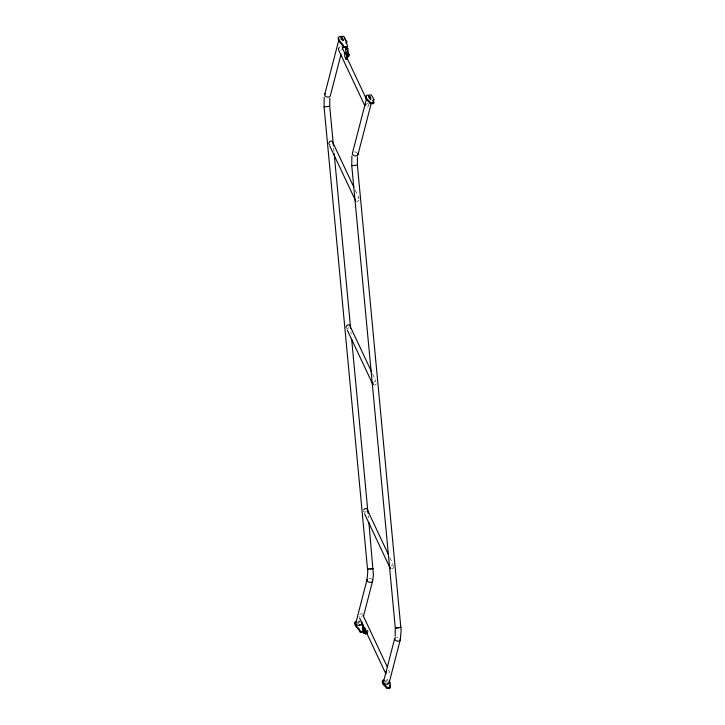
<?xml version="1.0" encoding="UTF-8"?>
<svg xmlns="http://www.w3.org/2000/svg" width="725" height="725" viewBox="0 0 725 725"><rect width="100%" height="100%" fill="white"/><g stroke="black" fill="none" stroke-linecap="round" stroke-linejoin="round"><path stroke-width="0.54" stroke-dasharray="3.62 2.72" d="M385.129 681.409L385.627 680.757L386.67 681.246M357.652 622.34L357.407 623.283L358.857 623.6M368.11 632.1L367.765 630.17L367.738 631.81M384.975 681.872L386.425 682.189M359.138 621.017L359.736 621.017M358.893 621.968L359.491 621.968M386.706 679.606L387.902 679.742M386.461 680.558L387.657 680.693M358.059 622.168L359.102 622.657M355.232 190.14L359.047 198.26A1.831 1.178 -25.2 0 0 356.401 198.55M329.947 146.323L328.996 144.293A1.831 1.178 -25.2 0 0 331.642 144.003M372.532 373.873L375.876 380.978M389.833 557.597L393.177 564.702M333.645 148.09L333.962 151.471M350.954 331.86L351.163 334.107M368.255 515.629L368.463 517.877M368.681 104.001A3.788 2.429 -25.2 0 1 368.019 106.575A1.831 1.178 -25.2 0 1 365.862 107.164M366.714 103.865A1.831 1.178 -25.2 0 1 368.191 103.711M341.276 49.744A1.831 1.178 -25.2 0 1 340.587 50.17M340.741 46.826A1.831 1.178 -25.2 0 1 341.448 46.871M358.966 199.982A3.788 2.429 -25.2 0 1 358.386 200.834A1.831 1.178 -25.2 0 1 356.936 201.468M376.266 383.706A3.788 2.429 -25.2 0 1 375.686 384.558A1.831 1.178 -25.2 0 1 374.236 385.202M373.701 382.283A1.831 1.178 -25.2 0 1 375.858 381.694M348.942 327.727A1.831 1.178 -25.2 0 1 346.296 328.017M393.811 566.488A3.788 2.429 -25.2 0 1 392.986 568.291A1.831 1.178 -25.2 0 1 391.536 568.926M391.002 566.007A1.831 1.178 -25.2 0 1 393.158 565.418M366.243 511.46A1.831 1.178 -25.2 0 1 363.597 511.75A3.788 2.429 -25.2 0 1 363.433 510.98M354.253 151.96A2.864 1.939 14.5 0 1 357.026 152.703M368.88 578.369A2.864 1.939 14.5 0 1 371.644 579.112M396.557 637.184A2.864 1.939 14.5 0 1 398.007 637.311M357.724 621.443A2.864 1.939 14.5 0 1 360.488 622.186M387.993 670.625A1.831 1.178 -25.2 0 1 389.189 670.969A3.788 2.429 -25.2 0 1 388.528 673.543A1.831 1.178 -25.2 0 1 387.077 674.178M361.784 616.712A1.831 1.178 -25.2 0 1 361.104 617.138M359.138 617.002A3.788 2.429 -25.2 0 1 358.975 616.223M359.799 614.428A1.831 1.178 -25.2 0 1 362.446 614.138"/><path stroke-width="1.09" d="M373.728 100.394L372.958 100.757M390.249 685.161L389.669 685.469M324.202 97.141L324.075 106.874L367.774 571.808L367.04 579.61L355.893 622.693M329.821 98.192L329.721 106.376L333.437 145.834M351.879 155.957L351.761 165.69L395.279 627.932L395.179 636.115M357.498 157.008L357.398 165.191L401.124 630.659L400.254 639.912L389.098 682.986M340.795 39.005L341.81 38.416L343.142 40.564M370.702 99.805L369.904 97.422L368.862 96.932M359.917 624.379L359.419 625.041M387.467 683.621L387.567 683.14M348.798 54.837L349.332 54.293L348.997 55.771M362.391 628.167L363.198 627.669L361.974 625.077M324.746 94.386L338.838 39.957M340.986 54.502L330.283 95.872A2.864 1.939 14.5 0 1 326.295 96.742A2.864 1.939 14.5 0 1 325.371 93.552M342.399 49.064L342.961 46.88M345.345 53.07L346.849 55.345L347.773 55.245L346.695 52.952L345.345 53.07L344.583 56.015L346.206 59.459L347.121 59.359L347.891 56.405L346.967 56.505L346.206 59.459M366.515 98.781L352.423 153.211A2.864 1.939 14.5 0 0 355.404 155.938A2.864 1.939 14.5 0 0 357.842 153.655M357.96 154.688L371.2 103.53M361.983 622.014L361.422 624.171A2.864 1.939 14.5 0 1 357.443 625.041A2.864 1.939 14.5 0 1 356.519 621.86M363.379 616.631L372.577 581.097L373.411 575.206L368.889 522.39M363.814 630.342L364.575 627.397L366.197 630.832L365.427 633.786L363.932 631.511L363.814 630.342L364.729 630.243M383.57 681.509L394.717 638.435M354.869 622.675L354.597 623.165C355.259 627.859 358.839 628.222 360.117 632.236L360.959 632.635L363.905 631.828M382.438 681.264L382.175 681.754C382.465 685.632 385.41 685.442 386.525 688.351L389.914 688.469L389.742 686.421M347.384 47.062L346.985 47.587L343.596 47.478C342.309 43.464 338.738 43.092 338.077 38.398L338.756 37.664M366.333 96.253L365.645 96.987C365.935 100.866 368.889 100.675 369.995 103.584L373.384 103.702L373.792 103.177L372.922 100.902M356.066 621.352L354.842 622.213C355.504 626.908 359.083 627.279 360.361 631.294L363.751 631.412M355.286 622.431L355.812 622.304M383.634 679.941L382.419 680.802C382.709 684.681 385.655 684.491 386.769 687.409L390.159 687.527L390.558 686.992C388.6 684.237 392.035 684.137 389.053 681.147M382.854 681.02L383.389 680.893M324.673 106.756L324.075 106.874L329.558 106.33M373.076 568.572L367.602 569.107L368.191 568.998M372.65 568.726L373.239 568.618M395.442 627.977L400.753 627.388M400.327 627.542L400.925 627.433M346.088 43.21L346.668 42.902L344.638 38.579M347.846 48.557L346.178 48.684L347.076 48.648L347.873 56.55L348.634 56.459L347.846 48.557L346.949 48.593M363.687 633.097L367.321 632.898L363.687 633.097L362.672 629.001L363.442 628.919M365.01 633.804L366.352 633.686L365.427 633.786M369.995 569.016L371.463 568.871M399.14 627.687L396.321 627.941M347.737 56.496L348.634 56.459M362.672 629.001L365.355 628.838M357.235 165.146L351.761 165.69M342.417 48.185L345.281 54.275M346.713 57.32L366.297 98.926M338.629 50.034L364.892 105.85M353.8 187.095L332.304 141.429A1.831 1.178 -25.2 0 0 329.657 141.719A3.788 2.429 -25.2 0 0 328.833 143.523M329.947 146.323L355.739 201.124M371.572 371.843L349.604 325.153A1.831 1.178 -25.2 0 0 346.958 325.443A3.788 2.429 -25.2 0 0 346.133 327.247M347.248 330.047L373.04 384.857A3.788 2.429 -25.2 0 1 373.121 383.135M388.401 554.553L366.904 508.887A1.831 1.178 -25.2 0 0 364.258 509.177A3.788 2.429 -25.2 0 0 363.678 510.028M364.548 513.78L390.34 568.581A3.788 2.429 -25.2 0 1 390.177 567.811M362.926 615.153L387.286 666.909M359.609 618.017L385.881 673.833A3.788 2.429 -25.2 0 1 386.543 671.259M361.82 623.264C364.92 626.527 361.467 626.898 363.778 629.962M346.849 55.345L346.967 56.505M345.417 47.062L346.015 52.988M334.18 153.727L350.628 328.47M351.589 338.62L368.037 513.373M365.454 105.152A3.788 2.429 -25.2 0 1 366.034 104.291M338.466 49.264A3.788 2.429 -25.2 0 1 339.291 47.46M372.469 580.063A2.864 1.939 14.5 0 1 370.022 582.347A2.864 1.939 14.5 0 1 367.04 579.61M400.146 638.879A2.864 1.939 14.5 0 1 396.974 641.036A2.864 1.939 14.5 0 1 395.352 637.601M388.99 681.962A2.864 1.939 14.5 0 1 385.818 684.11A2.864 1.939 14.5 0 1 384.196 680.675M346.913 41.95L346.115 42.458L347.628 46.11L347.23 46.645L343.84 46.527C342.553 42.512 338.983 42.141 338.321 37.446L339.536 36.585L343.804 36.386L346.913 41.95M373.973 99.443L373.167 99.95L374.037 102.225L373.629 102.76L370.248 102.642C369.134 99.724 366.179 99.914 365.889 96.035L367.104 95.174L371.372 94.975L373.973 99.443M341.131 37.573L341.847 39.784L343.297 40.102L342.581 37.89L341.131 37.573M368.699 96.162L369.496 98.537L370.946 98.863L370.149 96.479L368.699 96.162"/></g></svg>
